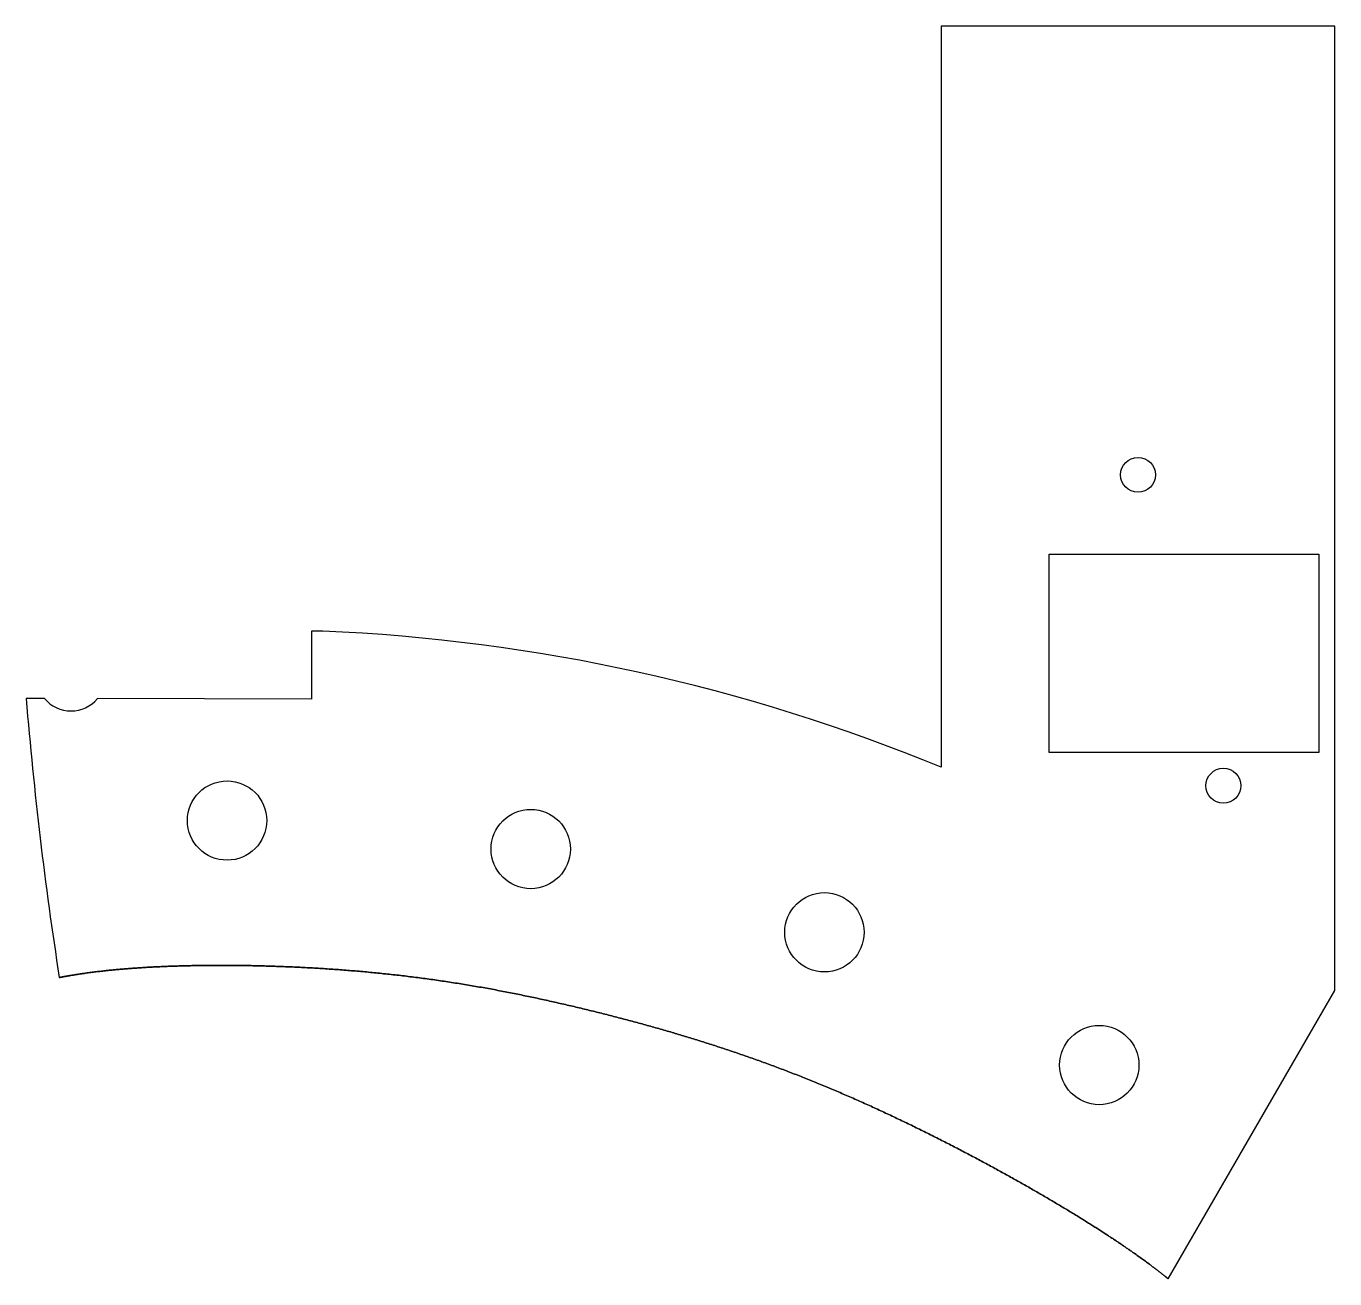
# Model space of a CAD drawing. Header units: millimetres. Extents: x -87.5 to -5.1, y -107.4 to -28.4.
import ezdxf

# ---------------------------------------------------------------- set-up
doc = ezdxf.new("R2010")
doc.units = ezdxf.units.MM
doc.layers.get('0').update_dxf_attribs({"linetype": 'CONTINUOUS'})

msp = doc.modelspace()

# ---------------------------------------------------------------- linework, layer by layer
for p, q in [((-5.069, -28.412), (-29.869, -28.412)), ((-29.869, -28.412), (-29.869, -75.136)), ((-29.869, -28.412), (-29.869, -75.136)), ((-5.069, -28.412), (-29.869, -28.412)), ((-5.069, -89.196), (-5.069, -28.412)), ((-5.069, -89.196), (-5.069, -28.412)), ((-69.55, -66.551), (-69.557, -70.831)), ((-69.55, -66.551), (-69.557, -70.831)), ((-68.85, -66.553), (-69.55, -66.551)), ((-68.85, -66.553), (-69.55, -66.551)), ((-86.387, -70.8), (-87.535, -70.797)), ((-86.387, -70.8), (-87.535, -70.797)), ((-69.557, -70.831), (-83.035, -70.806)), ((-69.557, -70.831), (-83.035, -70.806)), ((-15.569, -107.382), (-5.069, -89.196)), ((-15.569, -107.382), (-5.069, -89.196))]:
    msp.add_line(p, q)
for points in [[(-23.069, -61.696), (-6.069, -61.696), (-6.069, -74.196), (-23.069, -74.196)], [(-23.069, -74.196), (-23.069, -61.696), (-6.069, -61.696), (-6.069, -74.196)]]:
    msp.add_lwpolyline(points, close=True)
for centre, radius in [((-17.469, -56.696), 1.1), ((-17.469, -56.696), 1.1), ((-12.09, -76.296), 1.1), ((-12.09, -76.296), 1.1), ((-74.875, -78.491), 2.5), ((-74.875, -78.491), 2.5), ((-55.739, -80.287), 2.5), ((-55.739, -80.287), 2.5), ((-37.232, -85.535), 2.5), ((-37.232, -85.535), 2.5), ((-19.913, -93.905), 2.5), ((-19.913, -93.905), 2.5)]:
    msp.add_circle(centre, radius)
for centre, radius, start, end in [((-73.685, -181.321), 114.871, 67.5772, 87.58737), ((-73.685, -181.321), 114.871, 67.5772, 87.58737), ((157.973, -50.585), 246.339, 184.70651, 188.82747), ((157.973, -50.585), 246.339, 184.70651, 188.82747), ((-84.709, -69.378), 2.2, 220.26394, 319.51976), ((-84.709, -69.378), 2.2, 220.26394, 319.51976)]:
    msp.add_arc(centre, radius, start, end)
for points in [[(-85.448, -88.388), (-85.08, -88.316), (-84.316, -88.18), (-83.084, -88.001), (-81.267, -87.813), (-78.71, -87.662), (-75.884, -87.6), (-72.826, -87.627), (-69.598, -87.753), (-66.269, -87.991), (-62.906, -88.355), (-59.565, -88.849), (-56.287, -89.471), (-53.078, -90.184), (-49.93, -90.968), (-46.832, -91.827), (-43.772, -92.774), (-40.737, -93.826), (-37.721, -94.997), (-34.721, -96.286), (-31.755, -97.677), (-28.854, -99.14), (-26.06, -100.637), (-23.426, -102.13), (-21.019, -103.574), (-18.885, -104.942), (-17.41, -105.964), (-16.438, -106.69), (-15.849, -107.155), (-15.569, -107.382)], [(-15.569, -107.382), (-15.849, -107.155), (-16.438, -106.69), (-17.41, -105.964), (-18.885, -104.942), (-21.019, -103.574), (-23.426, -102.13), (-26.06, -100.637), (-28.854, -99.14), (-31.755, -97.677), (-34.721, -96.286), (-37.721, -94.997), (-40.737, -93.826), (-43.772, -92.774), (-46.832, -91.827), (-49.93, -90.968), (-53.078, -90.184), (-56.287, -89.471), (-59.565, -88.849), (-62.906, -88.355), (-66.269, -87.991), (-69.598, -87.753), (-72.826, -87.627), (-75.884, -87.6), (-78.71, -87.662), (-81.267, -87.813), (-83.084, -88.001), (-84.316, -88.18), (-85.08, -88.316), (-85.448, -88.388)]]:
    msp.add_open_spline(points, degree=5)

doc.saveas('drawing.dxf')
